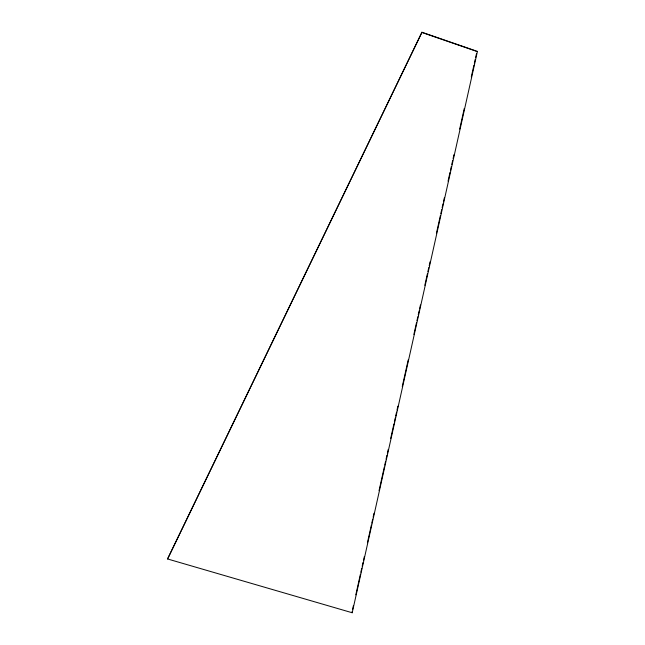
<?xml version="1.0" encoding="UTF-8"?>
<svg xmlns="http://www.w3.org/2000/svg" width="645" height="645" viewBox="0 0 645 645"><rect width="100%" height="100%" fill="white"/><g stroke="black" fill="none" stroke-linecap="round" stroke-linejoin="round"><path stroke-width="0.97" d="M352.533 609.557L353.412 605.623M355.822 594.819L360.418 574.187M360.861 572.22L361.732 568.285M362.176 566.326L363.054 562.392M363.49 560.424L364.369 556.498M367.432 542.743L371.375 525.054M371.81 523.095L372.689 519.16M373.124 517.193L374.003 513.267M379.042 490.668L384.299 467.085M384.743 465.126L385.613 461.191M386.057 459.232L386.927 455.297M387.371 453.33L388.242 449.404M390.652 438.592L393.942 423.854M394.377 421.894L395.256 417.96M395.691 416.001L396.57 412.066M397.006 410.099L397.884 406.173M402.262 386.524L408.18 359.991M413.88 334.449L416.509 322.653M416.944 320.694L417.823 316.76M418.258 314.8L419.137 310.866M419.572 308.899L420.451 304.972M424.829 285.324L427.458 273.528M427.901 271.569L428.772 267.635M429.215 265.667L430.086 261.741M436.439 233.248L440.382 215.559M440.825 213.6L441.696 209.665M442.139 207.698L443.018 203.772M443.454 201.804L444.332 197.878M448.049 181.172L450.025 172.328M450.46 170.369L451.339 166.434M451.774 164.467L452.653 160.541M453.088 158.573L453.967 154.647M459.667 129.097L464.263 108.465M471.277 77.029L473.906 65.234M474.341 63.266L475.22 59.34M475.655 57.373L476.534 53.446M352.202 612.75L477.429 51.407L421.959 32.25L167.571 558.965L352.202 612.75L352.097 611.516M167.571 558.965L421.959 32.25M476.969 51.479L477.429 51.407M421.645 32.379L476.034 51.157"/></g></svg>
